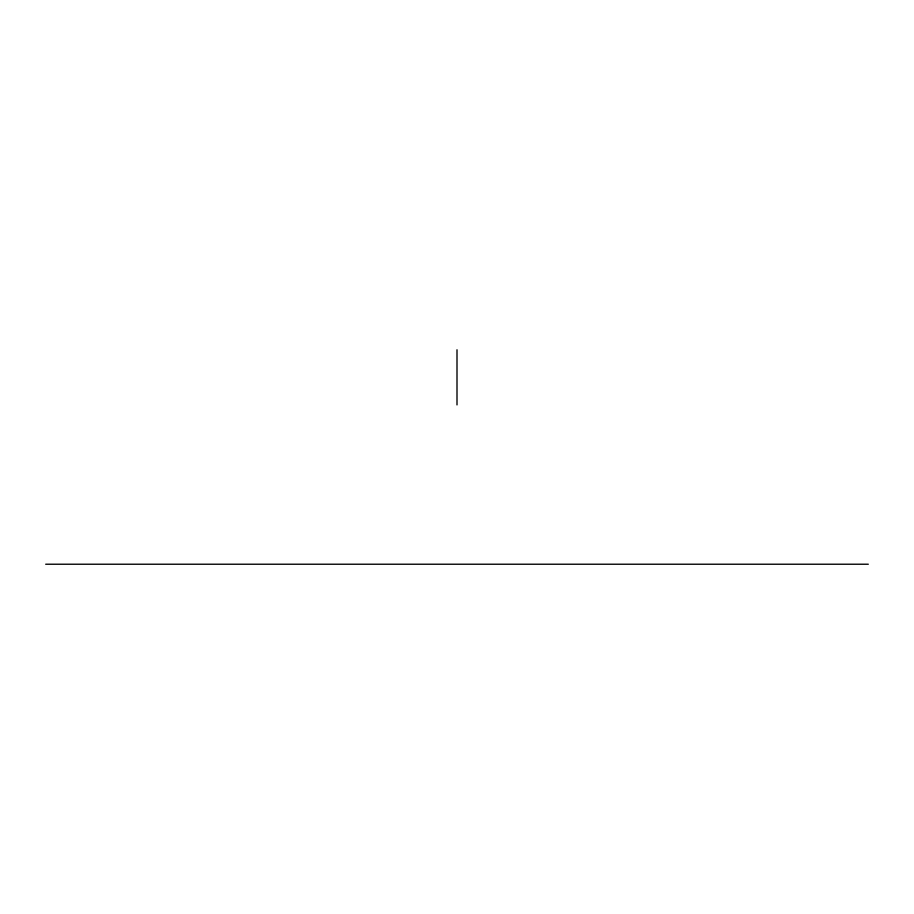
<?xml version="1.0" encoding="UTF-8"?>
<svg xmlns="http://www.w3.org/2000/svg" width="914" height="914" viewBox="0 0 914 914"><rect width="100%" height="100%" fill="white"/><g stroke="black" fill="none" stroke-linecap="round" stroke-linejoin="round"><path stroke-width="1.37" d="M45.7 564.224L868.3 564.224M457 349.776L457 404.913"/></g></svg>
